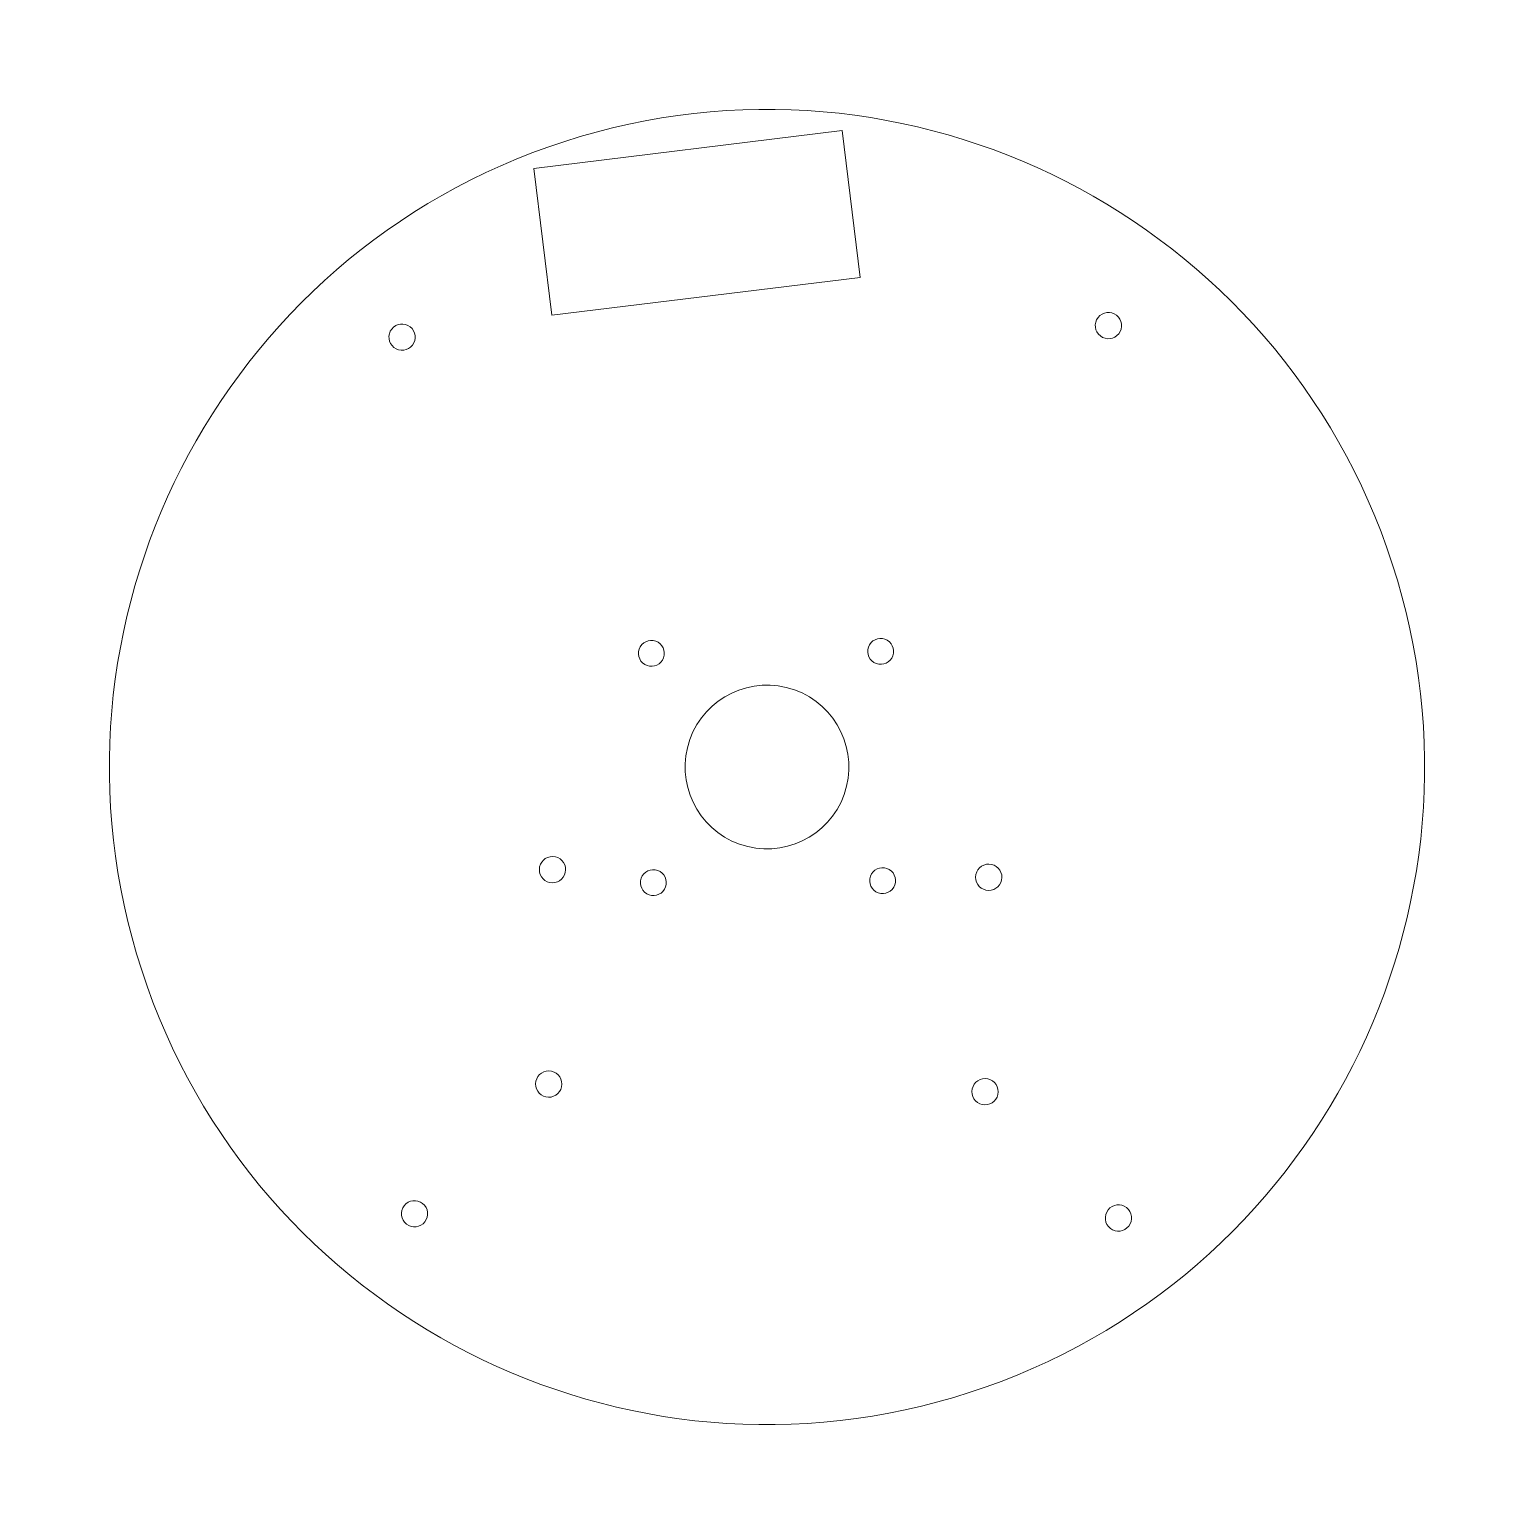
# Model space of a CAD drawing. Header units: millimetres. Extents: x -100 to 100, y -100 to 100.
import ezdxf

# ---------------------------------------------------------------- set-up
doc = ezdxf.new("R2010")
doc.units = ezdxf.units.MM
doc.header["$MEASUREMENT"] = 0
doc.layers.add('Pattern', color=7, linetype='Continuous')

msp = doc.modelspace()

# ---------------------------------------------------------------- linework, layer by layer
at = {"layer": 'Pattern', "color": 22, "lineweight": 9}
msp.add_open_spline([(-27.4717, 84.5489), (-74.159, 69.3793), (-99.7186, 19.2155), (-84.549, -27.4718), (-84.549, -27.4718), (-69.3794, -74.1589), (-19.2157, -99.7187), (27.4715, -84.5491), (27.4715, -84.5491), (74.1589, -69.3795), (99.7185, -19.2156), (84.549, 27.4715), (84.549, 27.4715), (69.3794, 74.1587), (19.2156, 99.7185), (-27.4717, 84.5489)], degree=3, knots=[0, 0, 0, 0, 0.25, 0.25, 0.25, 0.25, 0.5, 0.5, 0.5, 0.5, 0.75, 0.75, 0.75, 0.75, 1, 1, 1, 1], dxfattribs=at)
at = {"layer": 'Pattern', "color": 114, "lineweight": 9}
for points in [[(-31.5122, 80.9282), (-31.5122, 80.9282), (10.1748, 86.0467), (10.1748, 86.0467), (10.1748, 86.0467), (10.1748, 86.0467), (12.6122, 66.1958), (12.6122, 66.1958), (12.6122, 66.1958), (12.6122, 66.1958), (-29.0748, 61.0773), (-29.0748, 61.0773), (-29.0748, 61.0773), (-29.0748, 61.0773), (-31.5122, 80.9282), (-31.5122, 80.9282)], [(-15.0505, 17.0136), (-15.9615, 17.3363), (-16.9616, 16.8592), (-17.2842, 15.9483), (-17.2842, 15.9483), (-17.6068, 15.0372), (-17.1298, 14.0371), (-16.2188, 13.7144), (-16.2188, 13.7144), (-15.3077, 13.3918), (-14.3076, 13.8688), (-13.985, 14.7798), (-13.985, 14.7798), (-13.6624, 15.6909), (-14.1394, 16.691), (-15.0505, 17.0136)], [(15.9483, 17.2843), (15.0372, 17.6069), (14.0371, 17.1299), (13.7145, 16.2188), (13.7145, 16.2188), (13.3919, 15.3077), (13.8689, 14.3076), (14.78, 13.985), (14.78, 13.985), (15.691, 13.6624), (16.6911, 14.1394), (17.0138, 15.0505), (17.0138, 15.0505), (17.3365, 15.9615), (16.8595, 16.9616), (15.9484, 17.2842)], [(3.6969, 10.4397), (-2.0688, 12.4814), (-8.398, 9.4626), (-10.4398, 3.6968), (-10.4398, 3.6968), (-12.4815, -2.0689), (-9.4627, -8.3981), (-3.6969, -10.4399), (-3.6969, -10.4399), (2.0688, -12.4816), (8.398, -9.4628), (10.4398, -3.697), (10.4398, -3.697), (12.4815, 2.0687), (9.4627, 8.3979), (3.697, 10.4396)], [(-28.9743, -12.1011), (-29.9559, -12.0839), (-30.7659, -12.8661), (-30.783, -13.8478), (-30.783, -13.8478), (-30.8001, -14.8295), (-30.018, -15.6394), (-29.0363, -15.6566), (-29.0363, -15.6566), (-28.0547, -15.6737), (-27.2447, -14.8915), (-27.2276, -13.9099), (-27.2276, -13.9099), (-27.2104, -12.9282), (-27.9926, -12.1182), (-28.9743, -12.1011)], [(-14.7799, -13.9851), (-15.691, -13.6625), (-16.6911, -14.1395), (-17.0137, -15.0506), (-17.0137, -15.0506), (-17.3364, -15.9616), (-16.8593, -16.9617), (-15.9483, -17.2844), (-15.9483, -17.2844), (-15.0372, -17.607), (-14.0371, -17.13), (-13.7145, -16.2189), (-13.7145, -16.2189), (-13.3919, -15.3078), (-13.8689, -14.3077), (-14.7799, -13.9851)], [(16.2189, -13.7146), (15.3078, -13.392), (14.3077, -13.869), (13.9851, -14.7801), (13.9851, -14.7801), (13.6625, -15.6911), (14.1395, -16.6912), (15.0506, -17.0139), (15.0506, -17.0139), (15.9616, -17.3365), (16.9617, -16.8595), (17.2844, -15.9484), (17.2844, -15.9484), (17.607, -15.0373), (17.13, -14.0372), (16.2189, -13.7146)], [(30.0168, -13.1308), (29.0351, -13.1136), (28.2251, -13.8958), (28.208, -14.8775), (28.208, -14.8775), (28.1909, -15.8591), (28.973, -16.6691), (29.9547, -16.6863), (29.9547, -16.6863), (30.9364, -16.7034), (31.7463, -15.9212), (31.7635, -14.9396), (31.7635, -14.9396), (31.7806, -13.9579), (30.9984, -13.1479), (30.0168, -13.1308)], [(-29.4804, -41.0966), (-30.462, -41.0795), (-31.272, -41.8617), (-31.2891, -42.8434), (-31.2891, -42.8434), (-31.3063, -43.825), (-30.5241, -44.635), (-29.5424, -44.6521), (-29.5424, -44.6521), (-28.5608, -44.6693), (-27.7508, -43.8871), (-27.7337, -42.9054), (-27.7337, -42.9054), (-27.7165, -41.9238), (-28.4987, -41.1138), (-29.4804, -41.0966)], [(29.5106, -42.1263), (28.529, -42.1092), (27.719, -42.8914), (27.7019, -43.8731), (27.7019, -43.8731), (27.6847, -44.8547), (28.4669, -45.6647), (29.4486, -45.6818), (29.4486, -45.6818), (30.4302, -45.699), (31.2402, -44.9168), (31.2573, -43.9351), (31.2573, -43.9351), (31.2745, -42.9534), (30.4923, -42.1435), (29.5106, -42.1263)]]:
    msp.add_open_spline(points, degree=3, knots=[0, 0, 0, 0, 0.25, 0.25, 0.25, 0.25, 0.5, 0.5, 0.5, 0.5, 0.75, 0.75, 0.75, 0.75, 1, 1, 1, 1], dxfattribs=at)
at = {"layer": 'Pattern', "color": 186, "lineweight": 9}
for points in [[(-50.7442, 59.2186), (-51.3486, 58.4449), (-51.2114, 57.3273), (-50.4377, 56.7228), (-50.4377, 56.7228), (-49.664, 56.1184), (-48.5464, 56.2556), (-47.942, 57.0293), (-47.942, 57.0293), (-47.3375, 57.803), (-47.4747, 58.9206), (-48.2484, 59.525), (-48.2484, 59.525), (-49.0221, 60.1295), (-50.1397, 59.9923), (-50.7442, 59.2186)], [(44.7653, 60.7767), (44.1608, 60.003), (44.2981, 58.8854), (45.0718, 58.281), (45.0718, 58.281), (45.8454, 57.6765), (46.963, 57.8137), (47.5675, 58.5874), (47.5675, 58.5874), (48.1719, 59.3611), (48.0347, 60.4787), (47.261, 61.0831), (47.261, 61.0831), (46.4873, 61.6876), (45.3697, 61.5504), (44.7653, 60.7767)], [(-49.0615, -59.3161), (-49.666, -60.0898), (-49.5288, -61.2074), (-48.7551, -61.8119), (-48.7551, -61.8119), (-47.9814, -62.4163), (-46.8638, -62.2791), (-46.2593, -61.5054), (-46.2593, -61.5054), (-45.6549, -60.7318), (-45.7921, -59.6142), (-46.5658, -59.0097), (-46.5658, -59.0097), (-47.3395, -58.4052), (-48.4571, -58.5425), (-49.0615, -59.3161)], [(46.1212, -59.883), (45.5167, -60.6567), (45.654, -61.7743), (46.4277, -62.3788), (46.4277, -62.3788), (47.2013, -62.9832), (48.3189, -62.846), (48.9234, -62.0723), (48.9234, -62.0723), (49.5279, -61.2987), (49.3906, -60.1811), (48.617, -59.5766), (48.617, -59.5766), (47.8433, -58.9721), (46.7257, -59.1093), (46.1212, -59.883)]]:
    msp.add_open_spline(points, degree=3, knots=[0, 0, 0, 0, 0.25, 0.25, 0.25, 0.25, 0.5, 0.5, 0.5, 0.5, 0.75, 0.75, 0.75, 0.75, 1, 1, 1, 1], dxfattribs=at)

doc.saveas('drawing.dxf')
